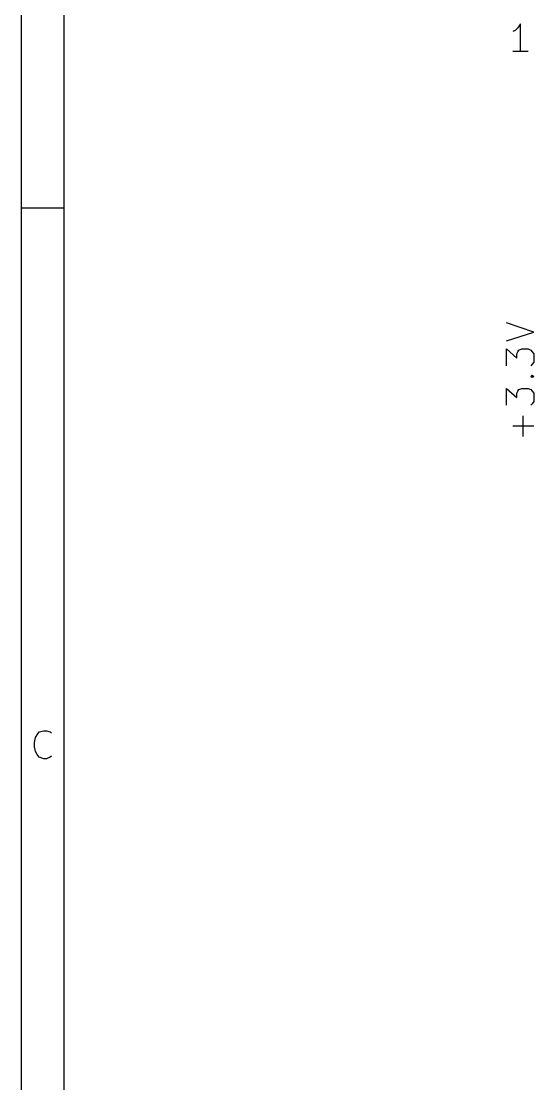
# Model space of a CAD drawing. Extents: x 10 to 287, y -200 to -10.
# Drawn here: x 10.01 to 33.78, y -150.67 to -101.35 of the extents above; entities that cross this region are included whole.
import ezdxf

# ---------------------------------------------------------------- set-up
doc = ezdxf.new("R2010")
doc.units = 0
doc.header["$MEASUREMENT"] = 0

msp = doc.modelspace()

# ---------------------------------------------------------------- linework, layer by layer
at = {"layer": 'Cyan 2'}
for p, q in [((33.1724, -101.473), (33.0454, -101.651)), ((33.1724, -102.743), (33.1724, -101.473)), ((32.9184, -101.778), (32.8168, -101.829)), ((33.0454, -101.651), (32.9184, -101.778)), ((33.528, -102.743), (32.8168, -102.743)), ((33.782, -115.773), (32.512, -115.341)), ((32.512, -116.18), (33.782, -115.773)), ((32.512, -117.348), (32.512, -116.561)), ((32.512, -116.561), (32.9946, -116.992)), ((32.9946, -116.789), (33.0454, -116.688)), ((32.9946, -116.992), (32.9946, -116.789)), ((33.0454, -116.688), (33.0962, -116.611)), ((33.0962, -116.611), (33.2232, -116.561)), ((33.2232, -116.561), (33.528, -116.561)), ((33.528, -116.561), (33.655, -116.611)), ((33.655, -116.611), (33.7058, -116.688)), ((33.7058, -116.688), (33.782, -116.789)), ((33.782, -116.789), (33.782, -117.17)), ((33.7058, -117.272), (33.655, -117.348)), ((33.782, -117.17), (33.7058, -117.272)), ((33.655, -117.831), (33.7058, -117.78)), ((33.7058, -117.881), (33.655, -117.831)), ((33.655, -117.831), (33.782, -117.831)), ((33.7058, -117.78), (33.782, -117.831)), ((33.782, -117.831), (33.7058, -117.881)), ((32.512, -119.177), (32.512, -118.389)), ((32.512, -118.389), (32.9946, -118.821)), ((32.9946, -118.618), (33.0454, -118.516)), ((32.9946, -118.821), (32.9946, -118.618)), ((33.0454, -118.516), (33.0962, -118.44)), ((33.0962, -118.44), (33.2232, -118.389)), ((33.2232, -118.389), (33.528, -118.389)), ((33.528, -118.389), (33.655, -118.44)), ((33.655, -118.44), (33.7058, -118.516)), ((33.7058, -118.516), (33.782, -118.618)), ((33.782, -118.618), (33.782, -118.999)), ((33.7058, -119.101), (33.655, -119.177)), ((33.782, -118.999), (33.7058, -119.101)), ((33.2994, -120.625), (33.2994, -119.659)), ((33.782, -120.142), (32.8168, -120.142))]:
    msp.add_line(p, q, dxfattribs=at)
at = {"layer": 'Red 2'}
for p, q in [((10.0076, -10.0076), (10.0076, -200)), ((11.9888, -11.9888), (11.9888, -198.018)), ((10.0076, -110.007), (11.9888, -110.007)), ((10.6172, -134.823), (10.668, -134.595)), ((10.668, -134.595), (10.7442, -134.468)), ((10.7442, -134.468), (10.8458, -134.341)), ((10.8458, -134.341), (11.049, -134.29)), ((11.049, -134.29), (11.176, -134.29)), ((11.176, -134.29), (11.3538, -134.341)), ((11.3538, -134.341), (11.4046, -134.391)), ((10.6172, -135.026), (10.6172, -134.823)), ((10.668, -135.255), (10.6172, -135.026)), ((10.7442, -135.382), (10.668, -135.255)), ((10.8458, -135.509), (10.7442, -135.382)), ((11.049, -135.585), (10.8458, -135.509)), ((11.176, -135.585), (11.049, -135.585)), ((11.3538, -135.509), (11.176, -135.585)), ((11.4046, -135.458), (11.3538, -135.509))]:
    msp.add_line(p, q, dxfattribs=at)

doc.saveas('drawing.dxf')
